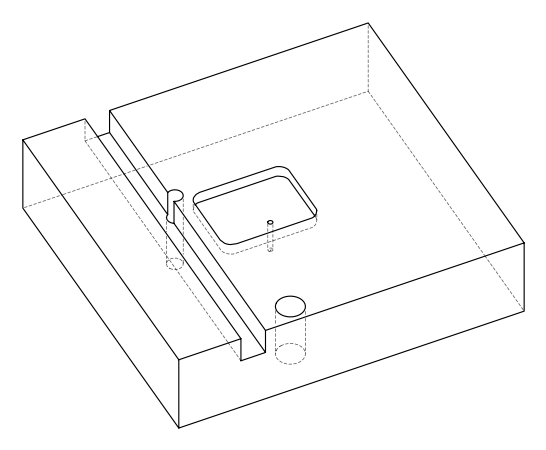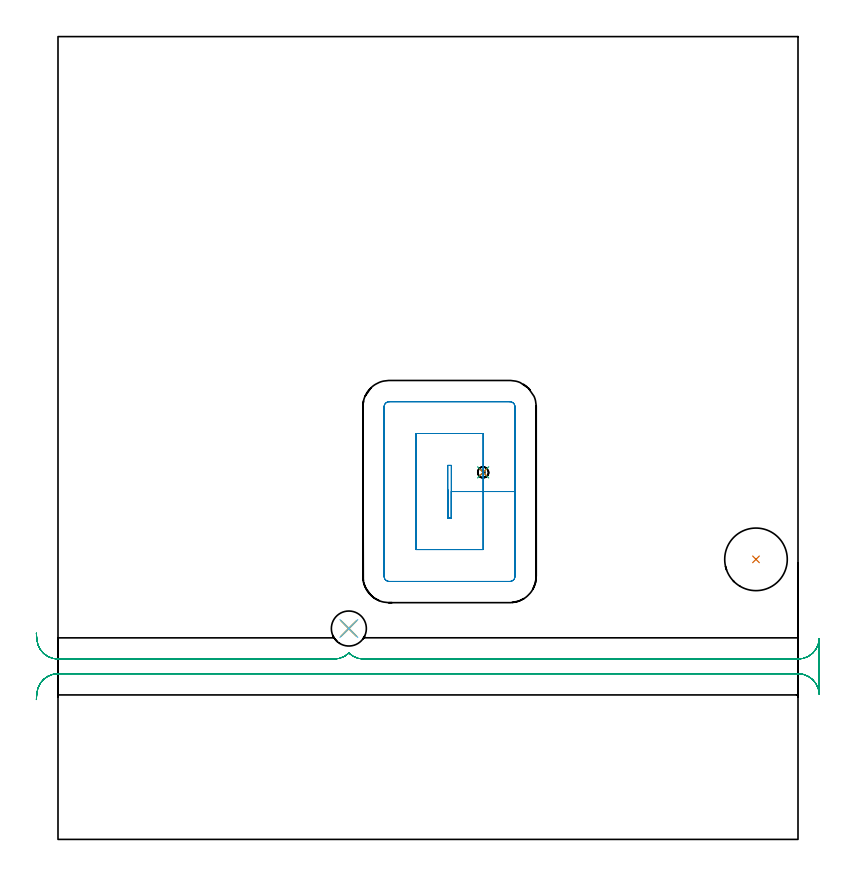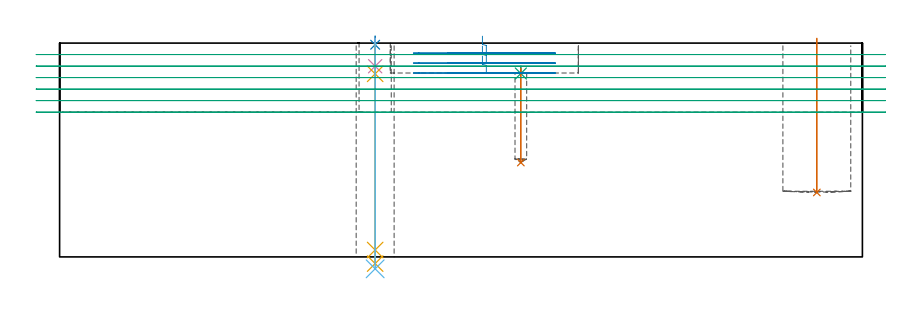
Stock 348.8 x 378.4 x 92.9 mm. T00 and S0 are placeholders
(PLAN: 9 operations, 6 tool changes, 14.6 min)
(1 INDEXABLE_INSERT_DRILL_BLIND_HOLE_FROM_SOLID | STEP1POCKET | NXT0302_030 | 0.27 min | 44090 mm3)
(2 SPOT_DRILL | STEP1HOLE | NXT0321_9005460120000 | 0.03 min | 4 mm3)
(3 SPOT_DRILL_1 | STEP1POCKET_1 | NXT0321_9005460120000 | 0.03 min | 1334 mm3)
(4 DRILL_BLIND_HOLE_INTO_CENTER | STEP1HOLE | NXT0301_038 | 0.05 min | 319 mm3)
(5 GUN_DRILL_THROUGH_HOLE | STEP1HOLE | UGT0307_002 | 0.46 min | 2339 mm3)
(6 SPADE_DRILL_TO_ENLARGE_THROUGH_HOLE | STEP1HOLE | UGT0306_007 | 0.4 min | 17170 mm3)
(7 DRILL_BLIND_HOLE_INTO_CENTER_1 | STEP1POCKET_1 | UGT0301_175 | 0.17 min | 770 mm3)
(8 MILL_RECTANGULAR_POCKET | POCKET_RECTANGULAR_STRAIGHT | UGT0201_136 | Follow Part, ap 5, ae 75% | 3.62 min | 108156 mm3)
(9 MILL_RECTANGULAR_SLOT | SLOT_RECTANGULAR | UGT0201_136 | Follow Part, ap 5, ae 75% | 9.59 min | 280386 mm3)
(TOOL NXT0302_030 | Index. Insert Drill 29.5mm [880-D2950L32-03] | D29.5 PA176 FL89 Z2)
(TOOL NXT0321_9005460120000 | NC Spot Drill, 142deg, 12mm, Carbide, Uncoated | D12 PA142 FL30 Z2)
(TOOL NXT0301_038 | Carbide Drill 6.7mm [860.1-0670-034A1-MM 2214] | D6.7 PA140 FL53 Z2)
(TOOL UGT0307_002 | Gun Drill 6 mm | D6 PA130 FL24 Z1)
(TOOL UGT0306_007 | Spade Drill 16.5mm | D16.5 PA132 FL10 Z2)
(TOOL UGT0301_175 | Twist Drill 5.1 mm | D5.1 PA118 FL50 Z2)
(TOOL UGT0201_136 | Carbide End Mill 20.0 | D20 FL30 Z4)
(OP 1 INDEXABLE_INSERT_DRILL_BLIND_HOLE_FROM_SOLID)
G17 G21 G94 G90
T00 M6
G54
G17 G0 G90 X329. Y132. S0 M3
G43 Z102.9 H1
G94 G81 G98 Z28. F250. R94.9
G80
M5
M2
(OP 2 SPOT_DRILL)
G17 G21 G94 G90
T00 M6
G54
G17 G0 G90 X137.1 Y99.4 S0 M3
G43 Z102.9 H0
G94 G81 G98 Z92.19 F250. R95.9
G80
M5
M2
(OP 3 SPOT_DRILL_1)
G17 G21 G94 G90
T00 M6
G54
G17 G0 G90 X200.4 Y173. S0 M3
G43 Z102.9 H0
G94 G81 G98 Z79.68 F250. R82.9
G80
M5
M2
(OP 4 DRILL_BLIND_HOLE_INTO_CENTER)
G17 G21 G94 G90
T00 M6
G54
G17 G0 G90 X137.1 Y99.4 S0 M3
G43 Z102.9 H1
G94 G81 G98 Z82.85 F250. R94.9
G80
M5
M2
(OP 5 GUN_DRILL_THROUGH_HOLE)
G17 G21 G94 G90
T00 M6
G54
G17 G0 G90 X137.1 Y99.4 M8
G43 Z102.9 H0
Z92.604
S716 M3
G94 G1 Z79.543 F125. M26
G4 X.084
Z3. F250.
G4 X.084
Z-2.899 F125.
G4 X.084
M5
M9
G0 Z92.604
Z102.9
M2
(OP 6 SPADE_DRILL_TO_ENLARGE_THROUGH_HOLE)
G17 G21 G94 G90
T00 M6
G54
G17 G0 G90 X137.1 Y99.4 S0 M3
G43 Z102.9 H0
G94 G73 G98 Z-5.173 F250. Q16.346 R94.9
G80
M5
M2
(OP 7 DRILL_BLIND_HOLE_INTO_CENTER_1)
G17 G21 G94 G90
T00 M6
G54
G17 G0 G90 X200.4 Y173. S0 M3
G43 Z102.9 H0
G94 G81 G98 Z41. F250. R81.9
G80
M5
M2
(OP 8 MILL_RECTANGULAR_POCKET)
G17 G21 G94 G90
T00 M6
G54
G17 G0 G90 X183.7 Y164.918 S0 M3
G43 Z102.9 H0
Z95.9
G94 G1 Y151.6 Z92.331 F250.
X185.4 Z91.876
Y163.95 Z88.567
Y176.3 F500.
X183.7
Y151.6
X185.4
Y163.95
X200.4
Y191.3
X168.7
Y136.6
X200.4
Y163.95
X215.4
Y203.9
G3 X213. Y206.3 R2.4
G1 X156.1
G3 X153.7 Y203.9 R2.4
G1 Y124.
G3 X156.1 Y121.6 R2.4
G1 X213.
G3 X215.4 Y124. R2.4
G1 Y163.95
Y164.95
G0 X183.7 Y164.918 Z91.567
G1 Y151.6 Z87.998 F250.
X185.4 Z87.542
Y163.95 Z84.233
Y176.3 F500.
X183.7
Y151.6
X185.4
Y163.95
X200.4
Y191.3
X168.7
Y136.6
X200.4
Y163.95
X215.4
Y203.9
G3 X213. Y206.3 R2.4
G1 X156.1
G3 X153.7 Y203.9 R2.4
G1 Y124.
G3 X156.1 Y121.6 R2.4
G1 X213.
G3 X215.4 Y124. R2.4
G1 Y163.95
Y164.95
G0 X183.7 Y164.918 Z87.233
G1 Y151.6 Z83.665 F250.
X185.4 Z83.209
Y163.95 Z79.9
Y176.3 F500.
X183.7
Y151.6
X185.4
Y163.95
X200.4
Y191.3
X168.7
Y136.6
X200.4
Y163.95
X215.4
Y203.9
G3 X213. Y206.3 R2.4
G1 X156.1
G3 X153.7 Y203.9 R2.4
G1 Y124.
G3 X156.1 Y121.6 R2.4
G1 X213.
G3 X215.4 Y124. R2.4
G1 Y163.95
Y164.95
G0 Z102.9
M5
M2
(OP 9 MILL_RECTANGULAR_SLOT)
G17 G21 G94 G90
T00 M6
G54
G17 G0 G90 X-10.202 Y65.883 S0 M3
G43 Z102.9 H0
Z87.9
G94 G1 X-9.97 Y68.874 F250.
G2 X0. Y78.1 R10. F500.
G1 X348.8
G2 X358.79 Y68.547 R10.
G1 X358.8
Y94.553
X358.79
G2 X348.8 Y85. R10.
G1 X144.079
G2 X137.1 Y87.838 R10.
X130.121 Y85. R10.
G1 X0.
G2 X-9.97 Y94.226 R10.
G1 X-10.202 Y97.217 F250.
G0 Y65.883 Z82.9
G1 X-9.97 Y68.874
G2 X0. Y78.1 R10. F500.
G1 X348.8
G2 X358.79 Y68.547 R10.
G1 X358.8
Y94.553
X358.79
G2 X348.8 Y85. R10.
G1 X144.079
G2 X137.1 Y87.838 R10.
X130.121 Y85. R10.
G1 X0.
G2 X-9.97 Y94.226 R10.
G1 X-10.202 Y97.217 F250.
G0 Y65.883 Z77.9
G1 X-9.97 Y68.874
G2 X0. Y78.1 R10. F500.
G1 X348.8
G2 X358.79 Y68.547 R10.
G1 X358.8
Y94.553
X358.79
G2 X348.8 Y85. R10.
G1 X144.079
G2 X137.1 Y87.838 R10.
X130.121 Y85. R10.
G1 X0.
G2 X-9.97 Y94.226 R10.
G1 X-10.202 Y97.217 F250.
G0 Y65.883 Z72.9
G1 X-9.97 Y68.874
G2 X0. Y78.1 R10. F500.
G1 X348.8
G2 X358.79 Y68.547 R10.
G1 X358.8
Y94.553
X358.79
G2 X348.8 Y85. R10.
G1 X144.079
G2 X137.1 Y87.838 R10.
X130.121 Y85. R10.
G1 X0.
G2 X-9.97 Y94.226 R10.
G1 X-10.202 Y97.217 F250.
G0 Y65.883 Z67.9
G1 X-9.97 Y68.874
G2 X0. Y78.1 R10. F500.
G1 X348.8
G2 X358.79 Y68.547 R10.
G1 X358.8
Y94.553
X358.79
G2 X348.8 Y85. R10.
G1 X144.079
G2 X137.1 Y87.838 R10.
X130.121 Y85. R10.
G1 X0.
G2 X-9.97 Y94.226 R10.
G1 X-10.202 Y97.217 F250.
G0 Y65.883 Z62.9
G1 X-9.97 Y68.874
G2 X0. Y78.1 R10. F500.
G1 X348.8
G2 X358.79 Y68.547 R10.
G1 X358.8
Y94.553
X358.79
G2 X348.8 Y85. R10.
G1 X144.079
G2 X137.1 Y87.838 R10.
X130.121 Y85. R10.
G1 X0.
G2 X-9.97 Y94.226 R10.
G1 X-10.202 Y97.217 F250.
G0 Z102.9
M5
M2
